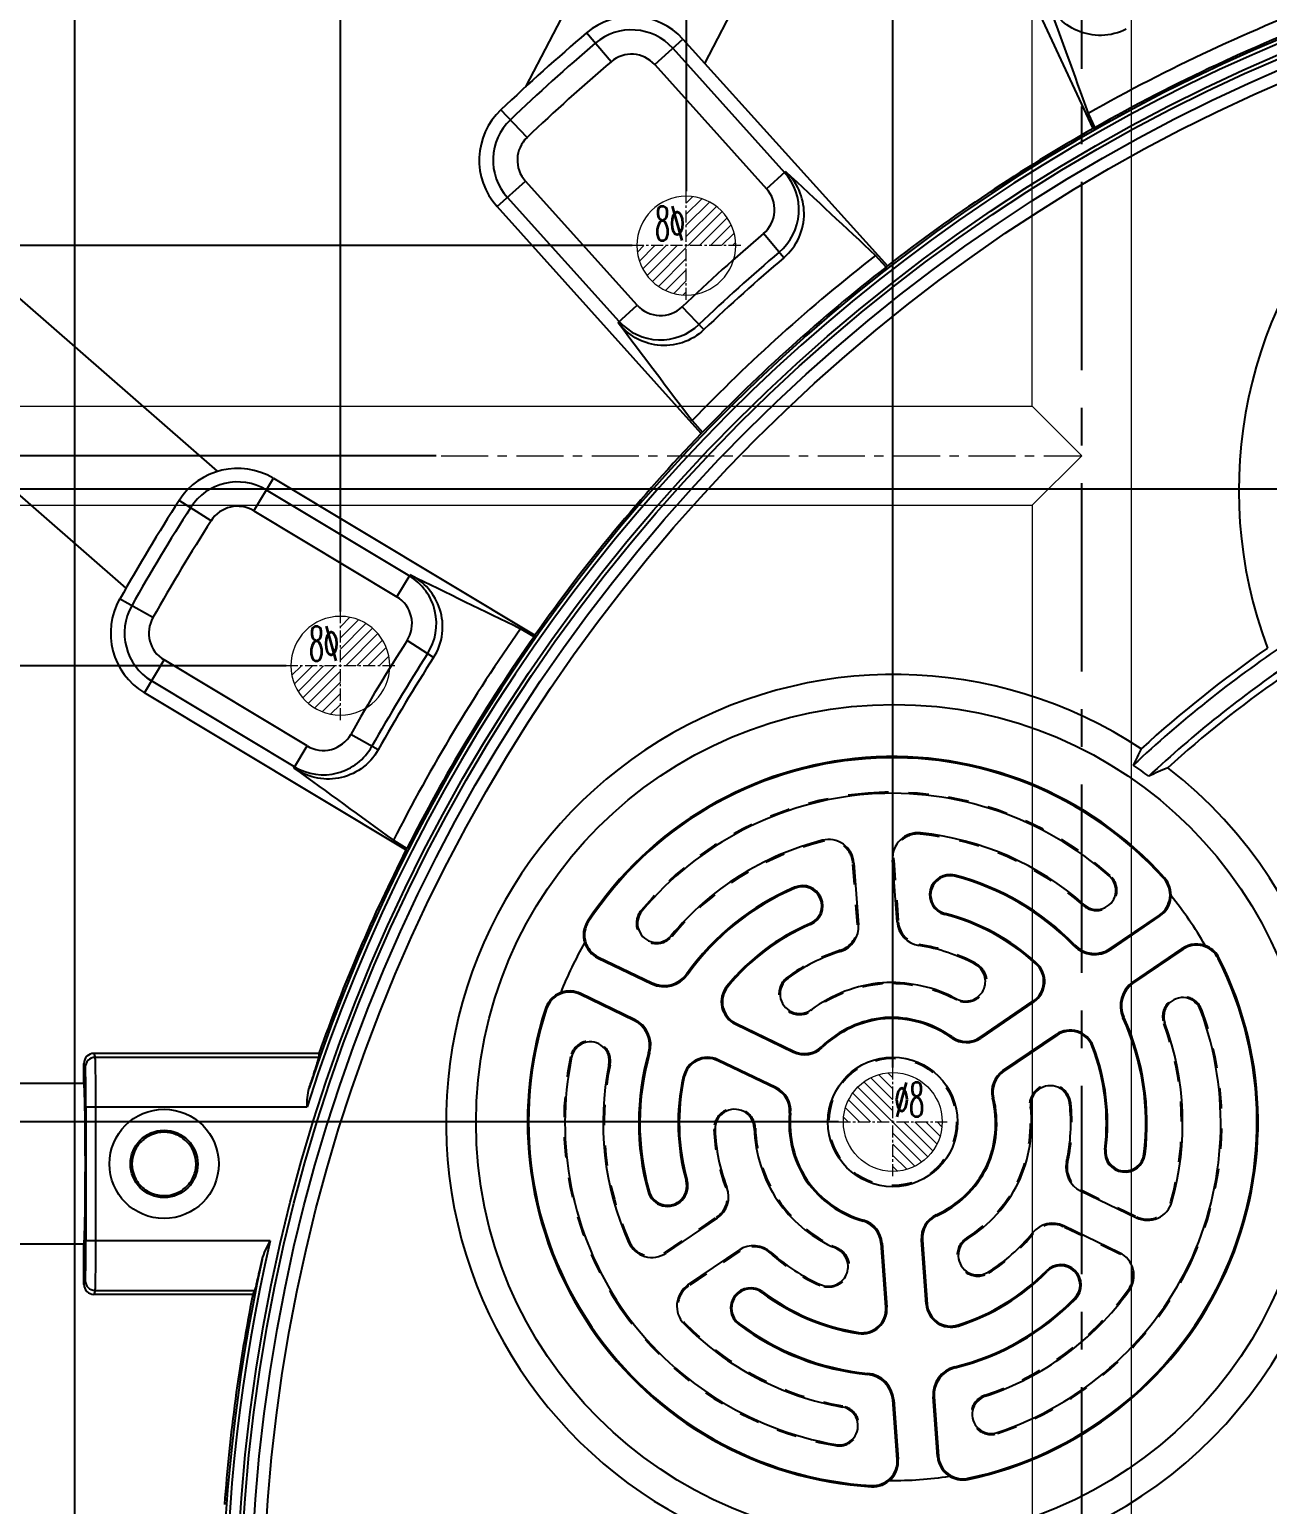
# Model space of a CAD drawing. Header units: millimetres. Extents: x -2414 to 10498, y -2238 to 649.
# Drawn here: x 1530.6 to 1630.8, y -941.5 to -822.1 of the extents above; entities that cross this region are included whole.
import ezdxf
from ezdxf.enums import TextEntityAlignment as Align

# ---------------------------------------------------------------- set-up
doc = ezdxf.new("R2010")
doc.units = ezdxf.units.MM
doc.header["$LTSCALE"] = 16.335
doc.header["$PDMODE"] = 3
doc.header["$PDSIZE"] = 0.3125
doc.linetypes.add('CENTER', pattern=[0.6, 0.375, -0.075, 0.075, -0.075])
doc.linetypes.add('HIDDEN', pattern=[0.2, 0.1, -0.1])
doc.layers.get('0').update_dxf_attribs({"linetype": 'CONTINUOUS'})
doc.layers.get('Defpoints').update_dxf_attribs({"linetype": 'CONTINUOUS'})
doc.layers.add('cool', color=153, linetype='HIDDEN', lineweight=9)
doc.layers.add('epin', color=13, linetype='CONTINUOUS', lineweight=9)
doc.layers.add('DEFAULT_2', color=8, linetype='HIDDEN')
doc.styles.get("Standard").update_dxf_attribs({"font": 'txt', "width": 0.8})
doc.styles.add('TXT05', font='txt.shx', dxfattribs={"width": 0.5, "bigfont": 'gbcbig.shx'})
doc.dimstyles.new('01', dxfattribs={"dimtxt": 5, "dimasz": 5, "dimexe": 0, "dimexo": 0, "dimgap": 0, "dimtad": 0, "dimzin": 0, "dimdsep": 46, "dimtxsty": 'Standard', "dimcen": 0, "dimclrd": 4, "dimclre": 4, "dimclrt": 6, "dimazin": 0, "dimtfac": 1, "dimtofl": 0, "dimtmove": 0, "dimatfit": 3, "dimfxl": 0, "dimtolj": 1, "dimtzin": 0, "dimarcsym": 0})

# ---------------------------------------------------------------- blocks, each defined once
blk = doc.blocks.new('epin_ejp_8')
at = {"layer": 'epin'}
h = blk.add_hatch(dxfattribs=at)
h.set_pattern_fill('_ANSI31', color=123, scale=0.2, angle=90, style=0)
h.set_pattern_definition([(135, (-53719.9451, 249.93315), (-0.449012806, -0.449012806), [])])
h.paths.add_polyline_path([(0, 4, 0.414214), (-4, 0), (0, 0)])
h.paths.add_polyline_path([(4, 0), (0, 0), (0, -4, 0.414214)])
at = {"layer": 'epin', "color": 1, "linetype": 'CENTER', "ltscale": 0.16}
for p, q in [((0, -4.4), (0, 4.4)), ((-4.4, 0), (4.4, 0))]:
    blk.add_line(p, q, dxfattribs=at)
at = {"layer": 'epin'}
blk.add_circle((0, 0), 4, dxfattribs=at)
at = {"layer": 'epin', "color": 6, "style": 'TXT05', "width": 0.5}
blk.add_text('%%c8', height=2.8, dxfattribs=at).set_placement((1.33, 1.8), align=Align.MIDDLE)
blk = doc.blocks.new('10')
at = {"layer": 'epin', "linetype": 'ByBlock', "xscale": -1}
for p in [(-220.64, -839.63), (-248.64, -873.63)]:
    blk.add_blockref('epin_ejp_8', p, dxfattribs=at)
at = {"layer": 'epin', "linetype": 'ByBlock'}
blk.add_blockref('epin_ejp_8', (-203.93, -910.54), dxfattribs=at)
blk = doc.blocks.new('9')
at = {"color": 1, "linetype": 'CENTER', "ltscale": 2.487909}
blk.add_line((-788.64, -971.63), (-788.64, -756.63), dxfattribs=at)
at = {"layer": 'cool', "linetype": 'ByBlock', "ltscale": 0.932966}
for p, q in [((-792.64, -852.63), (-792.64, -767.63)), ((-784.64, -767.63), (-784.64, -967.63)), ((-899.31, -852.63), (-792.64, -852.63)), ((-792.64, -852.63), (-788.64, -856.63)), ((-788.64, -856.63), (-792.64, -860.63)), ((-899.31, -860.63), (-792.64, -860.63)), ((-792.64, -860.63), (-792.64, -967.63))]:
    blk.add_line(p, q, dxfattribs=at)
at = {"layer": 'cool', "color": 1, "linetype": 'CENTER', "ltscale": 0.621977}
blk.add_line((-913.64, -856.63), (-788.64, -856.63), dxfattribs=at)
blk = doc.blocks.new('*D395')
at = {"color": 4, "linetype": 'ByBlock', "lineweight": -2, "transparency": 16777216}
blk.add_line((1551.36, -873.63), (1483.81, -873.63), dxfattribs=at)
at = {"layer": 'Defpoints', "color": 0, "linetype": 'ByBlock', "transparency": 16777216}
for p in [(1483.81, -873.63), (1551.36, -873.63), (1685.76, -971.63)]:
    blk.add_point(p, dxfattribs=at)
at = {"color": 6, "linetype": 'ByBlock', "transparency": 16777216, "insert": (1476.47, -873.63), "char_height": 5, "attachment_point": 5}
blk.add_mtext('\\A1;98.00', dxfattribs=at)
blk = doc.blocks.new('*D396')
at = {"color": 4, "linetype": 'ByBlock', "lineweight": -2, "transparency": 16777216}
blk.add_line((1563.5, -856.63), (1483.81, -856.63), dxfattribs=at)
at = {"layer": 'Defpoints', "color": 0, "linetype": 'ByBlock', "transparency": 16777216}
for p in [(1483.81, -856.63), (1563.5, -856.63), (1685.76, -971.63)]:
    blk.add_point(p, dxfattribs=at)
at = {"color": 6, "linetype": 'ByBlock', "transparency": 16777216, "insert": (1475.81, -856.63), "char_height": 5, "attachment_point": 5}
blk.add_mtext('\\A1;115.00', dxfattribs=at)
blk = doc.blocks.new('*D397')
at = {"color": 4, "linetype": 'ByBlock', "lineweight": -2, "transparency": 16777216}
for p, q in [((1503.81, -859.33), (1493.81, -864.37)), ((1662.21, -859.33), (1503.81, -859.33)), ((1493.81, -864.37), (1483.81, -864.37))]:
    blk.add_line(p, q, dxfattribs=at)
at = {"layer": 'Defpoints', "color": 0, "linetype": 'ByBlock', "transparency": 16777216}
for p in [(1662.21, -859.33), (1483.81, -864.37), (1685.76, -971.63)]:
    blk.add_point(p, dxfattribs=at)
at = {"color": 6, "linetype": 'ByBlock', "transparency": 16777216, "insert": (1475.47, -864.37), "char_height": 5, "attachment_point": 5}
blk.add_mtext('\\A1;112.30', dxfattribs=at)
blk = doc.blocks.new('*D398')
at = {"color": 4, "linetype": 'ByBlock', "lineweight": -2, "transparency": 16777216}
blk.add_line((1579.36, -839.63), (1483.81, -839.63), dxfattribs=at)
at = {"layer": 'Defpoints', "color": 0, "linetype": 'ByBlock', "transparency": 16777216}
for p in [(1483.81, -839.63), (1579.36, -839.63), (1685.76, -971.63)]:
    blk.add_point(p, dxfattribs=at)
at = {"color": 6, "linetype": 'ByBlock', "transparency": 16777216, "insert": (1475.14, -839.63), "char_height": 5, "attachment_point": 5}
blk.add_mtext('\\A1;132.00', dxfattribs=at)
blk = doc.blocks.new('*D399')
at = {"color": 4, "linetype": 'ByBlock', "lineweight": -2, "transparency": 16777216}
for p, q in [((1503.81, -809.63), (1493.81, -812.63)), ((1625.36, -809.63), (1503.81, -809.63)), ((1493.81, -812.63), (1483.81, -812.63))]:
    blk.add_line(p, q, dxfattribs=at)
at = {"layer": 'Defpoints', "color": 0, "linetype": 'ByBlock', "transparency": 16777216}
for p in [(1625.36, -809.63), (1483.81, -812.63), (1685.76, -971.63)]:
    blk.add_point(p, dxfattribs=at)
at = {"color": 6, "linetype": 'ByBlock', "transparency": 16777216, "insert": (1475.14, -812.63), "char_height": 5, "attachment_point": 5}
blk.add_mtext('\\A1;162.00', dxfattribs=at)
blk = doc.blocks.new('*D400')
at = {"color": 4, "linetype": 'ByBlock', "lineweight": -2, "transparency": 16777216}
blk.add_line((1660.36, -801.63), (1483.81, -801.63), dxfattribs=at)
at = {"layer": 'Defpoints', "color": 0, "linetype": 'ByBlock', "transparency": 16777216}
for p in [(1483.81, -801.63), (1660.36, -801.63), (1685.76, -971.63)]:
    blk.add_point(p, dxfattribs=at)
at = {"color": 6, "linetype": 'ByBlock', "transparency": 16777216, "insert": (1475.47, -801.63), "char_height": 5, "attachment_point": 5}
blk.add_mtext('\\A1;170.00', dxfattribs=at)
blk = doc.blocks.new('*D401')
at = {"color": 4, "linetype": 'ByBlock', "lineweight": -2, "transparency": 16777216}
blk.add_line((1527.95, -781.63), (1483.81, -781.63), dxfattribs=at)
at = {"layer": 'Defpoints', "color": 0, "linetype": 'ByBlock', "transparency": 16777216}
for p in [(1483.81, -781.63), (1527.95, -781.63, 0), (1685.76, -971.63)]:
    blk.add_point(p, dxfattribs=at)
at = {"color": 6, "linetype": 'ByBlock', "transparency": 16777216, "insert": (1475.47, -781.63), "char_height": 5, "attachment_point": 5}
blk.add_mtext('\\A1;190.00', dxfattribs=at)
blk = doc.blocks.new('*D413')
at = {"color": 4, "linetype": 'ByBlock', "lineweight": -2, "transparency": 16777216}
blk.add_line((1629.76, -805.23), (1629.76, -748.81), dxfattribs=at)
at = {"layer": 'Defpoints', "color": 0, "linetype": 'ByBlock', "transparency": 16777216}
for p in [(1629.76, -748.81), (1629.76, -805.23), (1685.76, -971.63)]:
    blk.add_point(p, dxfattribs=at)
at = {"color": 6, "linetype": 'ByBlock', "transparency": 16777216, "insert": (1629.76, -741.48), "char_height": 5, "attachment_point": 5, "rotation": 90}
blk.add_mtext('\\A1;56.00', dxfattribs=at)
blk = doc.blocks.new('*D414')
at = {"color": 4, "linetype": 'ByBlock', "lineweight": -2, "transparency": 16777216}
blk.add_line((1615.76, -770.93), (1615.76, -748.81), dxfattribs=at)
at = {"layer": 'Defpoints', "color": 0, "linetype": 'ByBlock', "transparency": 16777216}
for p in [(1615.76, -748.81), (1615.76, -770.93), (1685.76, -971.63)]:
    blk.add_point(p, dxfattribs=at)
at = {"color": 6, "linetype": 'ByBlock', "transparency": 16777216, "insert": (1615.76, -741.81), "char_height": 5, "attachment_point": 5, "rotation": 90}
blk.add_mtext('\\A1;70.00', dxfattribs=at)
blk = doc.blocks.new('*D391')
at = {"color": 4, "linetype": 'ByBlock', "lineweight": -2, "transparency": 16777216}
blk.add_line((1534.26, -947.23), (1534.26, -748.81), dxfattribs=at)
at = {"layer": 'Defpoints', "color": 0, "linetype": 'ByBlock', "transparency": 16777216}
for p in [(1534.26, -748.81), (1534.26, -947.23), (1685.76, -971.63)]:
    blk.add_point(p, dxfattribs=at)
at = {"color": 6, "linetype": 'ByBlock', "transparency": 16777216, "insert": (1534.26, -740.48), "char_height": 5, "attachment_point": 5, "rotation": 90}
blk.add_mtext('\\A1;151.50', dxfattribs=at)
blk = doc.blocks.new('*D392')
at = {"color": 4, "linetype": 'ByBlock', "lineweight": -2, "transparency": 16777216}
blk.add_line((1555.76, -869.23), (1555.76, -748.81), dxfattribs=at)
at = {"layer": 'Defpoints', "color": 0, "linetype": 'ByBlock', "transparency": 16777216}
for p in [(1555.76, -748.81), (1555.76, -869.23), (1685.76, -971.63)]:
    blk.add_point(p, dxfattribs=at)
at = {"color": 6, "linetype": 'ByBlock', "transparency": 16777216, "insert": (1555.76, -740.48), "char_height": 5, "attachment_point": 5, "rotation": 90}
blk.add_mtext('\\A1;130.00', dxfattribs=at)
blk = doc.blocks.new('*D393')
at = {"color": 4, "linetype": 'ByBlock', "lineweight": -2, "transparency": 16777216}
blk.add_line((1583.76, -835.23), (1583.76, -748.81), dxfattribs=at)
at = {"layer": 'Defpoints', "color": 0, "linetype": 'ByBlock', "transparency": 16777216}
for p in [(1583.76, -748.81), (1583.76, -835.23), (1685.76, -971.63)]:
    blk.add_point(p, dxfattribs=at)
at = {"color": 6, "linetype": 'ByBlock', "transparency": 16777216, "insert": (1583.76, -740.48), "char_height": 5, "attachment_point": 5, "rotation": 90}
blk.add_mtext('\\A1;102.00', dxfattribs=at)
blk = doc.blocks.new('*D394')
at = {"color": 4, "linetype": 'ByBlock', "lineweight": -2, "transparency": 16777216}
blk.add_line((1525.76, -778.71), (1525.76, -748.81), dxfattribs=at)
at = {"layer": 'Defpoints', "color": 0, "linetype": 'ByBlock', "transparency": 16777216}
for p in [(1525.76, -748.81), (1525.76, -778.71, 0), (1685.76, -971.63)]:
    blk.add_point(p, dxfattribs=at)
at = {"color": 6, "linetype": 'ByBlock', "transparency": 16777216, "insert": (1525.76, -740.48), "char_height": 5, "attachment_point": 5, "rotation": 90}
blk.add_mtext('\\A1;160.00', dxfattribs=at)
blk = doc.blocks.new('*D416')
at = {"color": 4, "linetype": 'ByBlock', "lineweight": -2, "transparency": 16777216}
blk.add_line((1600.46, -906.14), (1600.46, -748.85), dxfattribs=at)
at = {"layer": 'Defpoints', "color": 0, "linetype": 'ByBlock', "transparency": 16777216}
for p in [(1600.46, -748.85), (1600.46, -906.14), (1685.76, -971.63)]:
    blk.add_point(p, dxfattribs=at)
at = {"color": 6, "linetype": 'ByBlock', "transparency": 16777216, "insert": (1600.46, -741.18), "char_height": 5, "attachment_point": 5, "rotation": 90}
blk.add_mtext('\\A1;85.30', dxfattribs=at)
blk = doc.blocks.new('*D418')
at = {"color": 4, "linetype": 'ByBlock', "lineweight": -2, "transparency": 16777216}
blk.add_line((1596.06, -910.54), (1485.22, -910.54), dxfattribs=at)
at = {"layer": 'Defpoints', "color": 0, "linetype": 'ByBlock', "transparency": 16777216}
for p in [(1485.22, -910.54), (1596.06, -910.54), (1685.76, -971.63)]:
    blk.add_point(p, dxfattribs=at)
at = {"color": 6, "linetype": 'ByBlock', "transparency": 16777216, "insert": (1478.22, -910.54), "char_height": 5, "attachment_point": 5}
blk.add_mtext('\\A1;61.09', dxfattribs=at)

msp = doc.modelspace()

# ---------------------------------------------------------------- linework, layer by layer
at = {"color": 7, "linetype": 'Continuous'}
for p, q in [((1583.268, -802.719), (1570.737, -826.795)), ((1616.689, -830.146), (1604.801, -804.652)), ((1585.252, -824.899), (1594.59, -806.957)), ((1577.668, -824.751), (1575.679, -822.416)), ((1581.202, -824.985), (1583.482, -822.933)), ((1583.482, -822.933), (1600.024, -841.273)), ((1582.666, -823.667), (1591.708, -833.709)), ((1581.202, -824.985), (1590.244, -835.027)), ((1570.873, -830.87), (1568.744, -828.632)), ((1616.279, -828.933), (1616.818, -830.089)), ((1616.689, -830.146), (1616.818, -830.089)), ((1590.244, -835.027), (1591.79, -833.635)), ((1568.441, -836.476), (1570.736, -834.409)), ((1579.778, -844.451), (1570.736, -834.409)), ((1584.967, -854.831), (1568.441, -836.476)), ((1578.314, -845.769), (1569.272, -835.727)), ((1591.646, -840.607), (1589.999, -838.663)), ((1545.824, -857.894), (1524.665, -839.422)), ((1599.922, -841.37), (1599.069, -840.423)), ((1599.922, -841.37), (1600.024, -841.273)), ((1578.232, -845.843), (1579.778, -844.451)), ((1585.18, -846.429), (1583.42, -844.587)), ((1518.469, -849.942), (1538.395, -867.339)), ((1584.222, -853.792), (1585.075, -854.739)), ((1584.967, -854.831), (1585.075, -854.739)), ((1548.743, -861.088), (1550.334, -858.441)), ((1550.334, -858.441), (1571.505, -871.161)), ((1545.296, -861.898), (1542.71, -860.246)), ((1549.758, -859.4), (1561.341, -866.36)), ((1548.743, -861.088), (1560.326, -868.048)), ((1560.326, -868.048), (1561.398, -866.264)), ((1540.586, -869.736), (1537.896, -868.218)), ((1571.436, -871.284), (1570.343, -870.628)), ((1571.436, -871.284), (1571.505, -871.161)), ((1563.298, -872.973), (1561.155, -871.597)), ((1539.899, -875.808), (1541.49, -873.16)), ((1553.073, -880.12), (1541.49, -873.16)), ((1552.058, -881.808), (1540.475, -874.848)), ((1561.07, -888.528), (1539.899, -875.808)), ((1558.817, -880.431), (1556.595, -879.185)), ((1552.001, -881.903), (1553.073, -880.12)), ((1598.477, -884.015), (1598.47, -883.926)), ((1560.053, -887.753), (1561.146, -888.409)), ((1594.757, -887.751), (1594.779, -887.838)), ((1602.711, -887.156), (1602.702, -887.245)), ((1561.07, -888.528), (1561.146, -888.409)), ((1597.233, -889.599), (1597.323, -889.592)), ((1597.323, -889.592), (1597.696, -894.587)), ((1600.448, -889.358), (1600.537, -889.352)), ((1600.822, -894.353), (1600.448, -889.358)), ((1592.555, -891.632), (1592.52, -891.55)), ((1605.466, -890.666), (1605.489, -890.579)), ((1617.996, -890.659), (1618.055, -890.592)), ((1622.461, -890.792), (1622.393, -890.853)), ((1580.164, -893.49), (1580.095, -893.433)), ((1604.691, -893.67), (1604.668, -893.757)), ((1615.951, -892.966), (1615.892, -893.033)), ((1618.052, -896.518), (1622.036, -893.802)), ((1622.087, -893.876), (1618.102, -896.592)), ((1622.036, -893.802), (1622.087, -893.876)), ((1575.767, -894.286), (1575.844, -894.337)), ((1593.769, -894.487), (1593.804, -894.57)), ((1597.696, -894.587), (1597.607, -894.594)), ((1600.911, -894.346), (1600.822, -894.353)), ((1582.529, -895.467), (1582.598, -895.524)), ((1602.583, -896.265), (1602.597, -896.177)), ((1615.117, -896.287), (1615.181, -896.224)), ((1576.597, -897.28), (1576.636, -897.2)), ((1576.597, -897.28), (1580.942, -899.373)), ((1576.636, -897.2), (1580.981, -899.292)), ((1596.239, -896.74), (1596.212, -896.654)), ((1618.102, -896.592), (1618.052, -896.518)), ((1619.896, -899.223), (1623.88, -896.507)), ((1623.931, -896.581), (1619.946, -899.297)), ((1623.88, -896.507), (1623.931, -896.581)), ((1626.887, -897.286), (1626.806, -897.327)), ((1583.849, -898.627), (1583.776, -898.575)), ((1607.115, -897.777), (1607.157, -897.698)), ((1612.107, -897.686), (1612.047, -897.752)), ((1580.981, -899.292), (1580.942, -899.373)), ((1587.033, -899.563), (1587.103, -899.619)), ((1591.983, -898.909), (1591.93, -898.837)), ((1599.62, -899.281), (1599.625, -899.371)), ((1619.946, -899.297), (1619.896, -899.223)), ((1575.177, -900.23), (1575.216, -900.149)), ((1579.521, -902.322), (1575.177, -900.23)), ((1579.56, -902.242), (1575.216, -900.149)), ((1605.629, -900.58), (1605.587, -900.66)), ((1607.537, -903.685), (1611.834, -900.756)), ((1611.884, -900.83), (1607.587, -903.759)), ((1611.834, -900.756), (1611.884, -900.83)), ((1572.357, -901.366), (1572.444, -901.395)), ((1579.56, -902.242), (1579.521, -902.322)), ((1593.87, -901.46), (1593.923, -901.532)), ((1599.837, -902.187), (1599.83, -902.098)), ((1619.089, -902.114), (1619.17, -902.077)), ((1625.379, -901.491), (1625.463, -901.46)), ((1587.722, -902.639), (1587.76, -902.558)), ((1587.722, -902.639), (1592.406, -904.895)), ((1587.76, -902.558), (1592.445, -904.815)), ((1609.381, -906.39), (1613.678, -903.462)), ((1613.678, -903.462), (1613.728, -903.536)), ((1622.485, -902.551), (1622.401, -902.582)), ((1594.759, -904.517), (1594.697, -904.452)), ((1605.204, -903.735), (1605.256, -903.662)), ((1607.587, -903.759), (1607.537, -903.685)), ((1613.728, -903.536), (1609.431, -906.464)), ((1616.686, -904.403), (1616.602, -904.435)), ((1535.007, -907.442), (1535.007, -905.803)), ((1535.114, -906.121), (1535.007, -905.803)), ((1535.811, -904.998), (1535.918, -905.318)), ((1554.022, -904.998), (1535.811, -904.998)), ((1554.022, -905.318), (1535.918, -905.318)), ((1574.475, -905.3), (1574.387, -905.282)), ((1580.788, -904.98), (1580.702, -904.956)), ((1586.301, -905.588), (1586.34, -905.508)), ((1590.986, -907.845), (1586.301, -905.588)), ((1591.024, -907.764), (1586.34, -905.508)), ((1592.445, -904.815), (1592.406, -904.895)), ((1577.495, -905.918), (1577.583, -905.936)), ((1583.505, -906.887), (1583.593, -906.906)), ((1609.431, -906.464), (1609.381, -906.39)), ((1535.007, -907.442), (1490.757, -907.442)), ((1591.024, -907.764), (1590.986, -907.845)), ((1535.167, -909.332), (1535.167, -920.16)), ((1535.167, -909.333), (1553.06, -909.333)), ((1535.971, -920.16), (1535.971, -909.333)), ((1608.532, -908.618), (1608.619, -908.596)), ((1611.624, -909.375), (1611.535, -909.385)), ((1614.776, -909.017), (1614.865, -909.007)), ((1592.195, -909.84), (1592.106, -909.832)), ((1586.08, -911.165), (1585.991, -911.168)), ((1589.251, -911.05), (1589.34, -911.047)), ((1617.713, -912.775), (1617.624, -912.764)), ((1608.011, -914.179), (1608.092, -914.218)), ((1614.527, -913.788), (1614.615, -913.807)), ((1620.793, -913.151), (1620.882, -913.161)), ((1583.735, -915.318), (1583.821, -915.294)), ((1593.539, -915.262), (1593.465, -915.313)), ((1610.636, -915.444), (1610.556, -915.405)), ((1580.746, -916.148), (1580.66, -916.172)), ((1587.036, -915.845), (1586.953, -915.877)), ((1615.663, -916.126), (1615.702, -916.045)), ((1615.663, -916.126), (1620.176, -918.3)), ((1591.13, -916.903), (1591.205, -916.854)), ((1623.053, -916.998), (1622.967, -916.974)), ((1586.261, -918.326), (1582.123, -921.147)), ((1586.211, -918.253), (1586.261, -918.326)), ((1598.094, -918.495), (1598.07, -918.581)), ((1603.987, -918.054), (1604.024, -918.135)), ((1614.264, -919.03), (1614.303, -918.95)), ((1618.815, -921.123), (1614.303, -918.95)), ((1620.214, -918.219), (1620.176, -918.3)), ((1550.084, -920.16), (1535.167, -920.16)), ((1602.774, -920.106), (1602.864, -920.099)), ((1603.162, -925.291), (1602.774, -920.106)), ((1602.864, -920.099), (1603.252, -925.284)), ((1606.507, -919.999), (1606.459, -919.923)), ((1611.767, -919.519), (1611.836, -919.575)), ((1535.007, -920.442), (1490.757, -920.442)), ((1535.007, -923.69), (1535.007, -920.442)), ((1579.084, -920.289), (1579.165, -920.252)), ((1582.123, -921.147), (1582.072, -921.073)), ((1583.888, -923.737), (1588.026, -920.916)), ((1588.026, -920.916), (1588.077, -920.99)), ((1590.619, -921.102), (1590.559, -921.168)), ((1595.892, -920.793), (1595.928, -920.711)), ((1599.51, -920.35), (1599.599, -920.343)), ((1599.898, -925.535), (1599.51, -920.35)), ((1599.599, -920.343), (1599.987, -925.529)), ((1618.815, -921.123), (1618.777, -921.204)), ((1612.96, -922.642), (1612.897, -922.579)), ((1624.429, -922.088), (1624.51, -922.126)), ((1535.007, -923.69), (1535.114, -923.371)), ((1583.938, -923.811), (1583.888, -923.737)), ((1594.626, -923.703), (1594.591, -923.785)), ((1608.191, -922.687), (1608.239, -922.763)), ((1535.918, -924.174), (1535.811, -924.495)), ((1548.672, -924.495), (1535.811, -924.495)), ((1535.918, -924.174), (1548.845, -924.174)), ((1589.904, -924.367), (1589.958, -924.296)), ((1615.174, -924.815), (1615.238, -924.878)), ((1619.592, -924.184), (1619.519, -924.132)), ((1578.481, -925.526), (1578.407, -925.577)), ((1599.987, -925.529), (1599.898, -925.535)), ((1603.252, -925.284), (1603.162, -925.291)), ((1583.576, -926.88), (1583.64, -926.817)), ((1588.039, -926.846), (1587.985, -926.918)), ((1605.774, -927.056), (1605.747, -926.971)), ((1597.667, -927.663), (1597.681, -927.575)), ((1598.449, -930.889), (1598.44, -930.978)), ((1605.481, -930.362), (1605.503, -930.449)), ((1600.459, -933.04), (1600.549, -933.033)), ((1600.819, -937.848), (1600.459, -933.04)), ((1600.549, -933.033), (1600.908, -937.842)), ((1603.724, -932.795), (1603.813, -932.789)), ((1604.084, -937.604), (1603.724, -932.795)), ((1603.813, -932.789), (1604.173, -937.597)), ((1607.94, -932.746), (1607.912, -932.661)), ((1596.372, -933.611), (1596.388, -933.523)), ((1608.915, -935.67), (1608.944, -935.755)), ((1595.843, -936.648), (1595.828, -936.736)), ((1600.908, -937.842), (1600.819, -937.848)), ((1604.173, -937.597), (1604.084, -937.604)), ((1598.73, -940.057), (1598.736, -939.966)), ((1606.567, -939.47), (1606.549, -939.381))]:
    msp.add_line(p, q, dxfattribs=at)
for centre, radius in [((1685.757, -951.63), 138.414), ((1685.757, -951.63), 138.114), ((1685.757, -951.63), 137.266), ((1685.757, -951.63), 136.266), ((1600.572, -910.596), 33.834), ((1600.462, -910.543), 5.242), ((1541.49, -913.942), 4.422), ((1541.49, -913.942), 2.725)]:
    msp.add_circle(centre, radius, dxfattribs=at)
for centre, radius, start, end in [((1685.757, -951.63), 139.276, 17.67954, 162.32046), ((1685.757, -951.63), 139.577, 18.29371, 161.70629), ((1685.757, -951.63), 141.003, 110.47875, 119.52125), ((1579.315, -826.684), 5.607, 42, 130.42813), ((1685.757, -951.63), 139.731, 110.43753, 119.56247), ((1579.315, -826.684), 4.509, 42, 130.42813), ((1685.757, -951.63), 169.745, 130.42813, 133.57187), ((1685.757, -951.63), 168.647, 130.42813, 133.57187), ((1664.729, -859.444), 36.261, 5.09344, 200.60656), ((1579.315, -826.684), 2.539, 42, 130.42813), ((1685.757, -951.63), 166.677, 130.42813, 133.57187), ((1572.623, -832.71), 5.628, 133.57187, 222), ((1572.623, -832.71), 4.509, 133.57187, 222), ((1685.757, -951.63), 139.745, 119.62004, 127.84283), ((1572.623, -832.71), 2.539, 133.57187, 222), ((1588.357, -836.726), 4.509, 310.28714, 42), ((1588.357, -836.726), 2.539, 310.28714, 42), ((1685.757, -951.63), 148.091, 130.28714, 133.71286), ((1685.757, -951.63), 146.122, 130.28714, 133.71286), ((1685.757, -951.63), 141.003, 127.93743, 136.06257), ((1685.757, -951.63), 139.731, 127.9004, 136.0996), ((1685.757, -951.63), 145.544, 130.28714, 133.71286), ((1581.665, -842.752), 2.539, 222, 313.71286), ((1581.665, -842.752), 4.509, 222, 313.71286), ((1685.757, -951.63), 139.745, 136.15717, 144.84283), ((1547.436, -863.265), 5.607, 59, 147.42813), ((1547.436, -863.265), 4.509, 59, 147.42813), ((1685.757, -951.63), 169.745, 147.42813, 150.57187), ((1685.757, -951.63), 168.647, 147.42813, 150.57187), ((1547.436, -863.265), 2.539, 59, 147.42813), ((1685.757, -951.63), 166.677, 147.42813, 150.57187), ((1559.018, -870.224), 4.509, 327.28714, 59), ((1542.798, -870.983), 5.628, 150.57187, 239), ((1542.798, -870.983), 4.509, 150.57187, 239), ((1559.018, -870.224), 2.539, 327.28714, 59), ((1542.798, -870.983), 2.539, 150.57187, 239), ((1685.757, -951.63), 141.003, 144.93743, 153.06257), ((1685.757, -951.63), 139.731, 144.9004, 153.0996), ((1685.757, -951.63), 148.091, 147.28714, 150.71286), ((1685.757, -951.63), 96.056, 123.86408, 133.26592), ((1685.757, -951.63), 96.59, 124.68743, 132.44257), ((1685.757, -951.63), 146.122, 147.28714, 150.71286), ((1685.757, -951.63), 145.544, 147.28714, 150.71286), ((1685.757, -951.63), 94.552, 124.05242, 133.07758), ((1600.572, -910.596), 36.261, 56.52344, 252.03656), ((1685.757, -951.63), 94.018, 125.02092, 132.10908), ((1554.38, -877.943), 2.539, 239, 330.71286), ((1554.38, -877.943), 4.509, 239, 330.71286), ((1719.791, -929.629), 110.782, 153.58782, 154.35525), ((1600.462, -910.543), 29.565, 41.91792, 146.64208), ((1600.462, -910.543), 29.473, 41.91792, 146.64208), ((1600.572, -910.596), 34.79, 53.67718, 56.20667), ((1660.336, -968.242), 94.2, 113.53931, 114.56177), ((1600.572, -910.596), 36.261, 336.31299, 52.36401), ((1600.613, -910.578), 26.649, 94.59777, 140.11734), ((1600.318, -910.6), 26.649, 48.44266, 93.96223), ((1600.613, -910.578), 23.566, 104.38803, 140.11735), ((1595.269, -889.746), 2.06, 4.28001, 104.38803), ((1602.502, -889.205), 2.06, 84.17197, 184.27999), ((1600.318, -910.6), 23.566, 48.44265, 84.17197), ((1685.757, -951.63), 139.745, 153.15717, 160.50693), ((1600.613, -910.578), 20.678, 113.04122, 144.5146), ((1593.162, -893.06), 1.641, 293.04122, 113.04122), ((1593.162, -893.06), 1.551, 293.04122, 113.04122), ((1605.079, -892.168), 1.641, 75.51878, 255.51878), ((1605.079, -892.168), 1.551, 75.51878, 255.51945), ((1600.318, -910.6), 20.588, 44.0454, 75.51878), ((1600.318, -910.6), 20.678, 44.0454, 75.51878), ((1616.974, -891.812), 1.541, 228.44265, 48.44266), ((1620.925, -892.171), 1.973, 304.28, 41.91792), ((1620.925, -892.169), 2.062, 304.28, 41.87513), ((1600.613, -910.578), 20.588, 113.04122, 144.5146), ((1600.572, -910.596), 28.96, 29.64783, 39.28851), ((1581.347, -894.479), 1.541, 140.11734, 320.11735), ((1600.318, -910.6), 17.396, 47.60723, 75.51878), ((1600.318, -910.6), 17.486, 47.60723, 75.51872), ((1577.493, -895.422), 1.973, 146.64208, 244.28), ((1600.613, -910.578), 17.486, 113.04122, 140.95277), ((1600.613, -910.578), 17.396, 113.04122, 140.95277), ((1595.608, -894.743), 2.094, 287.53908, 4.28001), ((1602.91, -894.197), 2.094, 184.27999, 261.02092), ((1600.572, -910.596), 28.96, 149.85528, 158.70472), ((1577.493, -895.422), 2.063, 197.81313, 244.28), ((1600.318, -910.6), 14.513, 62.07462, 81.02092), ((1616.791, -894.667), 2.329, 224.0454, 304.28), ((1616.791, -894.667), 2.239, 224.0454, 304.28), ((1625.042, -898.212), 2.063, 64.32923, 124.28), ((1625.042, -898.212), 1.973, 26.64208, 124.28), ((1600.613, -910.578), 14.513, 107.53908, 126.48538), ((1600.462, -910.543), 29.473, 281.91792, 26.64208), ((1600.462, -910.543), 29.564, 281.91792, 26.64208), ((1581.953, -897.275), 2.329, 244.28, 324.5146), ((1581.953, -897.275), 2.239, 244.28, 324.5146), ((1610.752, -899.17), 1.92, 304.28, 47.60723), ((1610.752, -899.17), 2.009, 304.28, 47.60723), ((1588.594, -900.828), 2.009, 140.95277, 244.28), ((1588.594, -900.828), 1.92, 140.95277, 244.28), ((1592.927, -900.185), 1.586, 126.48538, 306.48539), ((1600.613, -910.578), 11.34, 95.02675, 126.48539), ((1600.318, -910.6), 11.34, 64.28, 93.53325), ((1621.208, -901.147), 2.329, 124.28, 204.5146), ((1621.208, -901.147), 2.239, 124.28, 204.5146), ((1574.32, -902.008), 1.973, 64.28, 161.91792), ((1574.32, -902.008), 2.063, 64.28, 110.74687), ((1623.932, -902.021), 1.541, 20.11734, 200.11735), ((1600.462, -910.543), 29.565, 161.91792, 266.64208), ((1600.462, -910.543), 29.473, 161.91792, 266.64208), ((1578.549, -904.34), 2.239, 344.0454, 64.28), ((1578.549, -904.34), 2.329, 344.0454, 64.28), ((1600.613, -910.578), 8.516, 95.27443, 134.00157), ((1600.613, -910.578), 8.426, 95.285, 134.00157), ((1600.318, -910.6), 8.516, 54.55843, 93.28557), ((1600.318, -910.6), 8.426, 54.55843, 93.275), ((1600.356, -910.656), 20.588, 353.04122, 24.5146), ((1600.356, -910.656), 20.678, 353.04122, 24.5146), ((1600.356, -910.656), 26.649, 334.59777, 20.11734), ((1614.809, -905.122), 2.009, 20.95277, 124.28), ((1614.809, -905.122), 1.92, 20.95277, 124.28), ((1600.356, -910.656), 23.566, 344.38803, 20.11735), ((1575.985, -905.609), 1.541, 348.44265, 168.44266), ((1593.311, -903.017), 2.085, 244.28, 314.00157), ((1593.311, -903.017), 1.995, 244.28, 314.00157), ((1606.413, -902.037), 2.085, 234.55843, 304.28), ((1606.413, -902.037), 1.995, 234.55843, 304.28), ((1600.356, -910.656), 17.396, 353.04122, 20.95277), ((1600.356, -910.656), 17.486, 353.04122, 20.95277), ((1535.811, -905.801), 0.803, 90.0068, 180.08489), ((1535.918, -906.122), 0.804, 90.02847, 179.92347), ((1702.194, -905.127), 148.172, 179.94986, 180.07378), ((1600.583, -910.639), 26.649, 168.44266, 213.96223), ((1600.583, -910.639), 20.678, 164.0454, 195.51878), ((1600.583, -910.639), 20.588, 164.0454, 195.51878), ((1585.468, -907.318), 2.009, 64.28, 167.60723), ((1585.468, -907.318), 1.92, 64.28, 167.60723), ((1600.583, -910.639), 23.566, 168.44265, 204.17197), ((1600.583, -910.639), 17.486, 167.60723, 195.51878), ((1600.583, -910.639), 17.396, 167.60723, 195.51878), ((1610.555, -908.113), 2.085, 124.28, 194.00157), ((1610.555, -908.113), 1.995, 124.28, 194.00157), ((1254.113, -909.334), 281.858, 0.00029, 0.24481), ((1590.12, -909.642), 1.995, 354.55843, 64.28), ((1590.12, -909.642), 2.085, 354.55843, 64.28), ((1613.2, -909.196), 1.586, 6.48538, 186.48539), ((1600.356, -910.656), 8.426, 335.285, 14.00157), ((1600.356, -910.656), 8.516, 335.27443, 14.00157), ((1600.356, -910.656), 11.34, 335.02675, 6.48539), ((1600.356, -910.656), 14.513, 347.53908, 6.48538), ((1587.665, -911.107), 1.586, 2.07461, 182.07462), ((1600.583, -910.639), 8.516, 174.55843, 213.28557), ((1600.583, -910.639), 8.426, 174.55843, 213.275), ((1600.583, -910.639), 14.513, 182.07462, 201.02092), ((1600.583, -910.639), 11.34, 182.07461, 213.53325), ((1619.253, -912.963), 1.641, 173.04122, 353.04122), ((1619.253, -912.963), 1.551, 173.04122, 353.04122), ((1600.485, -910.39), 8.426, 294.55843, 333.275), ((1600.485, -910.39), 8.516, 294.55843, 333.28557), ((1616.572, -914.24), 2.094, 167.53908, 244.27996), ((1582.241, -915.733), 1.641, 195.51878, 15.51878), ((1582.241, -915.733), 1.551, 195.51878, 15.51878), ((1600.417, -910.395), 8.516, 215.27443, 254.00157), ((1600.417, -910.395), 8.426, 215.285, 254.00157), ((1600.485, -910.39), 11.34, 302.07461, 333.53325), ((1585.082, -916.596), 2.094, 304.27999, 21.02092), ((1600.417, -910.395), 11.34, 215.02675, 244.28), ((1621.069, -916.444), 2.06, 244.27996, 344.38803), ((1597.52, -920.499), 1.995, 4.28, 74.00157), ((1597.52, -920.499), 2.085, 4.28, 74.00157), ((1604.853, -919.95), 2.085, 114.55843, 184.28), ((1604.853, -919.95), 1.995, 114.55843, 184.28), ((1613.394, -920.836), 2.094, 64.28005, 141.02092), ((1359.538, -920.171), 175.629, 359.6891, 0.00373), ((1260.864, -920.173), 275.107, 359.7522, 0.00271), ((1685.757, -951.63), 139.276, 166.941, 193.059), ((1607.349, -921.343), 1.586, 122.07461, 302.07462), ((1600.485, -910.39), 14.513, 302.07462, 321.02092), ((1580.963, -919.446), 2.06, 204.17197, 304.27999), ((1589.206, -922.646), 2.094, 47.53908, 124.28001), ((1600.417, -910.395), 14.513, 227.53908, 246.48538), ((1617.922, -922.979), 2.06, 324.17197, 64.28004), ((1685.757, -951.63), 139.577, 167.60706, 192.39294), ((1600.485, -910.39), 17.396, 287.60723, 315.51878), ((1600.485, -910.39), 26.649, 288.44266, 333.96223), ((1614.067, -923.729), 1.641, 315.51878, 135.51878), ((1614.067, -923.729), 1.551, 315.51878, 135.51878), ((1535.811, -923.691), 0.803, 179.91511, 269.9932), ((1535.918, -923.37), 0.804, 180.07651, 269.97155), ((1585.048, -925.439), 2.06, 124.28001, 224.38803), ((1600.485, -910.39), 17.486, 287.60723, 315.51878), ((1685.757, -951.63), 139.745, 168.80348, 175.84283), ((1588.971, -925.607), 1.641, 53.04122, 233.04122), ((1588.971, -925.607), 1.551, 53.04105, 233.04122), ((1600.417, -910.395), 17.486, 233.04124, 260.95277), ((1600.417, -910.395), 17.396, 233.04122, 260.95277), ((1600.485, -910.39), 20.588, 284.0454, 315.51878), ((1600.485, -910.39), 20.678, 284.0454, 315.51878), ((1600.485, -910.39), 23.566, 288.44265, 324.17197), ((1600.417, -910.395), 26.649, 214.59777, 260.11734), ((1597.983, -925.679), 2.009, 260.95277, 4.28), ((1597.983, -925.679), 1.92, 260.95277, 4.28), ((1605.166, -925.141), 2.009, 184.28, 287.60723), ((1605.166, -925.141), 1.92, 184.28, 287.60723), ((1600.417, -910.395), 23.566, 224.38803, 260.11735), ((1600.417, -910.395), 20.678, 233.04122, 264.5146), ((1600.417, -910.395), 20.588, 233.04122, 264.5146), ((1600.572, -910.596), 36.261, 256.19599, 332.24701), ((1598.226, -933.207), 2.329, 4.28, 84.5146), ((1606.046, -932.622), 2.329, 104.0454, 184.28), ((1606.046, -932.622), 2.239, 104.0454, 184.28), ((1598.226, -933.207), 2.239, 4.28, 84.5146), ((1608.428, -934.208), 1.541, 108.44265, 288.44266), ((1596.108, -935.13), 1.541, 260.11734, 80.11735), ((1598.85, -937.998), 2.062, 266.68487, 4.28), ((1598.851, -937.996), 1.973, 266.64208, 4.28), ((1606.141, -937.45), 2.063, 184.28, 244.23077), ((1606.141, -937.45), 1.973, 184.28, 281.91792), ((1600.572, -910.596), 28.96, 269.27149, 278.91217)]:
    msp.add_arc(centre, radius, start, end, dxfattribs=at)
for centre, major_axis, ratio, start_param, end_param in [((1535.007, -913.942), (0, 6.5), 0.0174551, -3.1420074, 0.0004148), ((1685.757, -1007.367), (0, 167.347), 0.9429048, 1.0505133, 1.0527189)]:
    msp.add_ellipse(centre, major_axis=major_axis, ratio=ratio, start_param=start_param, end_param=end_param, dxfattribs=at)
for points in [[(1612.858, -819.537), (1613.998, -822.669), (1615.138, -825.801), (1616.279, -828.933)], [(1591.79, -833.635), (1594.216, -835.898), (1596.643, -838.16), (1599.069, -840.423)], [(1578.232, -845.843), (1580.228, -848.493), (1582.225, -851.142), (1584.222, -853.792)], [(1561.398, -866.264), (1564.38, -867.719), (1567.361, -869.173), (1570.343, -870.628)], [(1552.001, -881.903), (1554.685, -883.853), (1557.369, -885.803), (1560.053, -887.753)], [(1626.887, -897.286), (1626.688, -896.889), (1626.337, -896.545), (1625.937, -896.353)], [(1605.239, -900.383), (1605.388, -900.455), (1605.534, -900.53), (1605.68, -900.607)], [(1595.945, -920.817), (1595.794, -920.751), (1595.644, -920.683), (1595.496, -920.611)], [(1605.246, -939.309), (1605.645, -939.502), (1606.133, -939.562), (1606.567, -939.47)]]:
    msp.add_open_spline(points, degree=3, dxfattribs=at)
for points, knots in [([(1619.362, -822.112), (1618.747, -822.427), (1617.38, -822.775), (1615.367, -822.375), (1613.75, -821.234), (1613.071, -820.124), (1612.858, -819.537)], [0, 0, 0, 0, 0.2640595, 0.5179113, 0.7612079, 1, 1, 1, 1]), ([(1591.646, -840.607), (1592.171, -840.162), (1593.013, -839.039), (1593.421, -837.037), (1592.999, -835.113), (1592.245, -834.059), (1591.79, -833.635)], [0, 0, 0, 0, 0.2640239, 0.5179059, 0.7612433, 1, 1, 1, 1]), ([(1585.18, -846.429), (1584.683, -846.904), (1583.478, -847.625), (1581.444, -847.821), (1579.575, -847.2), (1578.606, -846.34), (1578.232, -845.843)], [0, 0, 0, 0, 0.2640256, 0.5179086, 0.761246, 1, 1, 1, 1]), ([(1563.298, -872.973), (1563.67, -872.395), (1564.147, -871.074), (1563.952, -869.041), (1562.986, -867.324), (1561.957, -866.537), (1561.398, -866.264)], [0, 0, 0, 0, 0.2640239, 0.5179059, 0.7612433, 1, 1, 1, 1]), ([(1558.817, -880.431), (1558.48, -881.031), (1557.539, -882.073), (1555.651, -882.855), (1553.682, -882.808), (1552.504, -882.269), (1552.001, -881.903)], [0, 0, 0, 0, 0.2640256, 0.5179086, 0.761246, 1, 1, 1, 1]), ([(1575.767, -894.286), (1575.6, -894.54), (1575.377, -895.133), (1575.436, -895.763), (1575.529, -896.053)], [0, 0, 0, 0, 0.4999992, 1, 1, 1, 1]), ([(1605.68, -900.607), (1606.034, -900.795), (1606.939, -900.836), (1607.933, -899.972), (1608.048, -898.65), (1607.468, -897.965), (1607.115, -897.777)], [0, 0, 0, 0, 0.2500428, 0.5000173, 0.749996, 1, 1, 1, 1]), ([(1573.59, -900.079), (1573.305, -900.186), (1572.776, -900.533), (1572.451, -901.077), (1572.357, -901.366)], [0, 0, 0, 0, 0.5000008, 1, 1, 1, 1]), ([(1535.968, -908.13), (1535.967, -907.766), (1535.962, -907.108), (1535.953, -906.338), (1535.943, -905.847), (1535.937, -905.593), (1535.926, -905.427), (1535.924, -905.343), (1535.918, -905.318)], [0, 0, 0, 0, 0.3882325, 0.7018224, 0.8212978, 0.9121118, 0.9720927, 1, 1, 1, 1]), ([(1553.234, -907.818), (1553.338, -907.497), (1553.527, -906.916), (1553.748, -906.235), (1553.886, -905.797), (1553.958, -905.569), (1553.998, -905.418), (1554.022, -905.343), (1554.022, -905.318)], [0, 0, 0, 0, 0.3859478, 0.6992572, 0.8195197, 0.9113428, 0.9720167, 1, 1, 1, 1]), ([(1535.164, -908.368), (1535.163, -908.077), (1535.158, -907.551), (1535.149, -906.936), (1535.139, -906.544), (1535.133, -906.341), (1535.123, -906.208), (1535.12, -906.141), (1535.114, -906.121)], [0, 0, 0, 0, 0.3882033, 0.7017407, 0.8211988, 0.9120101, 0.9720136, 1, 1, 1, 1]), ([(1553.06, -909.333), (1553.068, -909.073), (1553.085, -908.565), (1553.158, -908.056), (1553.234, -907.818)], [0, 0, 0, 0, 0.5094451, 1, 1, 1, 1]), ([(1544.08, -913.942), (1544.08, -913.603), (1543.942, -912.923), (1543.358, -912.074), (1542.494, -911.509), (1541.477, -911.313), (1540.465, -911.515), (1539.609, -912.079), (1539.03, -912.926), (1538.892, -913.604), (1538.892, -913.942)], [0, 0, 0, 0, 0.1262277, 0.2505186, 0.3749147, 0.501244, 0.6269258, 0.7502156, 0.8738744, 1, 1, 1, 1]), ([(1538.892, -913.942), (1538.892, -914.28), (1539.03, -914.958), (1539.609, -915.805), (1540.465, -916.369), (1541.477, -916.571), (1542.494, -916.375), (1543.358, -915.811), (1543.942, -914.961), (1544.08, -914.281), (1544.08, -913.942)], [0, 0, 0, 0, 0.126119, 0.2497685, 0.3730614, 0.4987337, 0.6250542, 0.7494598, 0.8737663, 1, 1, 1, 1]), ([(1549.433, -921.674), (1549.492, -921.411), (1549.707, -920.898), (1549.956, -920.409), (1550.084, -920.16)], [0, 0, 0, 0, 0.4913316, 1, 1, 1, 1]), ([(1535.114, -923.371), (1535.12, -923.351), (1535.123, -923.284), (1535.133, -923.152), (1535.139, -922.949), (1535.149, -922.556), (1535.158, -921.941), (1535.163, -921.415), (1535.164, -921.124)], [0, 0, 0, 0, 0.0279852, 0.0879852, 0.1787948, 0.2982529, 0.6117931, 1, 1, 1, 1]), ([(1535.918, -924.174), (1535.924, -924.149), (1535.926, -924.066), (1535.937, -923.899), (1535.943, -923.645), (1535.953, -923.154), (1535.962, -922.384), (1535.967, -921.726), (1535.968, -921.362)], [0, 0, 0, 0, 0.0279075, 0.0878884, 0.1787025, 0.2981782, 0.6117683, 1, 1, 1, 1]), ([(1594.626, -923.703), (1594.994, -923.862), (1595.891, -923.888), (1596.853, -922.974), (1596.91, -921.659), (1596.312, -920.976), (1595.945, -920.817)], [0, 0, 0, 0, 0.2500044, 0.4999831, 0.7499576, 1, 1, 1, 1]), ([(1548.845, -924.174), (1548.856, -924.152), (1548.875, -924.077), (1548.917, -923.928), (1548.97, -923.702), (1549.072, -923.267), (1549.227, -922.582), (1549.359, -921.998), (1549.433, -921.674)], [0, 0, 0, 0, 0.0291524, 0.0898752, 0.1809188, 0.3000913, 0.6121831, 1, 1, 1, 1])]:
    msp.add_open_spline(points, degree=3, knots=knots, dxfattribs=at)
at = {"layer": 'DEFAULT_2', "color": 8, "linetype": 'HIDDEN'}
for p, q in [((1597.607, -894.594), (1597.233, -889.599)), ((1600.537, -889.352), (1600.911, -894.346)), ((1615.702, -916.045), (1620.214, -918.219)), ((1582.072, -921.073), (1586.211, -918.253)), ((1618.777, -921.204), (1614.264, -919.03)), ((1588.077, -920.99), (1583.938, -923.811))]:
    msp.add_line(p, q, dxfattribs=at)
msp.add_circle((1600.462, -910.543), 5.152, dxfattribs=at)
for centre, radius, start, end in [((1600.613, -910.578), 26.738, 94.5967, 140.11734), ((1600.318, -910.6), 26.738, 48.44266, 93.96329), ((1600.613, -910.578), 23.476, 104.38803, 140.11735), ((1595.269, -889.746), 1.97, 4.28001, 104.38803), ((1602.502, -889.205), 1.97, 84.17197, 184.27999), ((1600.318, -910.6), 23.476, 48.44265, 84.17197), ((1616.974, -891.812), 1.631, 228.44265, 48.44266), ((1581.347, -894.479), 1.631, 140.11734, 320.11735), ((1595.608, -894.743), 2.004, 287.53908, 4.28001), ((1602.91, -894.197), 2.004, 184.27999, 261.02092), ((1600.318, -910.6), 14.602, 62.07462, 81.02092), ((1600.613, -910.578), 14.602, 107.53908, 126.48538), ((1592.927, -900.185), 1.676, 126.48538, 306.48539), ((1600.613, -910.578), 11.25, 95.03269, 126.48539), ((1600.318, -910.6), 11.25, 64.28, 93.52731), ((1623.932, -902.021), 1.631, 20.11734, 200.11735), ((1600.356, -910.656), 26.738, 334.5967, 20.11734), ((1600.356, -910.656), 23.476, 344.38803, 20.11735), ((1575.985, -905.609), 1.631, 348.44265, 168.44266), ((1600.583, -910.639), 26.738, 168.44266, 213.96329), ((1600.583, -910.639), 23.476, 168.44265, 204.17197), ((1613.2, -909.196), 1.676, 6.48538, 186.48539), ((1359.615, -909.321), 175.552, 359.99622, 0.311), ((1587.665, -911.107), 1.676, 2.07461, 182.07462), ((1600.356, -910.656), 11.25, 335.03269, 6.48539), ((1600.356, -910.656), 14.602, 347.53908, 6.48538), ((1600.583, -910.639), 14.602, 182.07462, 201.02092), ((1600.583, -910.639), 11.25, 182.07461, 213.52731), ((1616.572, -914.24), 2.004, 167.53908, 244.27996), ((1600.485, -910.39), 11.25, 302.07461, 333.52731), ((1585.082, -916.596), 2.004, 304.27999, 21.02092), ((1600.417, -910.395), 11.25, 215.03269, 244.28), ((1621.069, -916.444), 1.97, 244.27996, 344.38803), ((1613.394, -920.836), 2.004, 64.28005, 141.02092), ((1607.349, -921.343), 1.676, 122.07461, 302.07462), ((1600.485, -910.39), 14.602, 302.07462, 321.02092), ((1580.963, -919.446), 1.97, 204.17197, 304.27999), ((1589.206, -922.646), 2.004, 47.53908, 124.28001), ((1600.417, -910.395), 14.602, 227.53908, 246.48538), ((1617.922, -922.979), 1.97, 324.17197, 64.28004), ((1600.485, -910.39), 26.738, 288.44266, 333.96329), ((1585.048, -925.439), 1.97, 124.28001, 224.38803), ((1600.485, -910.39), 23.476, 288.44265, 324.17197), ((1600.417, -910.395), 26.738, 214.5967, 260.11734), ((1600.417, -910.395), 23.476, 224.38803, 260.11735), ((1608.428, -934.208), 1.631, 108.44265, 288.44266), ((1596.108, -935.13), 1.631, 260.11734, 80.11735)]:
    msp.add_arc(centre, radius, start, end, dxfattribs=at)
for points, knots in [([(1607.157, -897.698), (1607.347, -897.799), (1607.692, -898.079), (1608.114, -898.842), (1608.029, -900.018), (1607.128, -900.785), (1606.266, -900.89), (1605.831, -900.789), (1605.641, -900.688)], [0, 0, 0, 0, 0.126193, 0.2523789, 0.4999936, 0.7476041, 0.8738027, 1, 1, 1, 1]), ([(1595.984, -920.736), (1596.181, -920.822), (1596.532, -921.099), (1596.987, -921.838), (1596.949, -923.021), (1596.082, -923.82), (1595.222, -923.966), (1594.788, -923.871), (1594.591, -923.785)], [0, 0, 0, 0, 0.1261975, 0.2523964, 0.5000069, 0.7476215, 0.8738072, 1, 1, 1, 1])]:
    msp.add_open_spline(points, degree=3, knots=knots, dxfattribs=at)
for points in [[(1605.641, -900.688), (1605.495, -900.611), (1605.349, -900.536), (1605.201, -900.464)], [(1595.534, -920.531), (1595.683, -920.602), (1595.833, -920.67), (1595.984, -920.736)]]:
    msp.add_open_spline(points, degree=3, dxfattribs=at)

# ---------------------------------------------------------------- block references
at = {"linetype": 'ByBlock'}
for name, p in [('9', (2404.396, 0)), ('10', (1804.396, 0))]:
    msp.add_blockref(name, p, dxfattribs=at)

# ---------------------------------------------------------------- dimensions: what is measured, and where the dimension line sits
for feature_location, offset, dtype, origin, picture, middle in [((1525.757, -778.707, 0), (0, 29.897), 1, (1685.757, -971.63), '*D394', (1525.757, -740.476)), ((1534.257, -947.23), (0, 198.42), 1, (1685.757, -971.63), '*D391', (1534.257, -740.476)), ((1555.757, -869.23), (0, 120.42), 1, (1685.757, -971.63), '*D392', (1555.757, -740.476)), ((1583.757, -835.23), (0, 86.42), 1, (1685.757, -971.63), '*D393', (1583.757, -740.476)), ((1600.4621, -906.143), (0, 157.2944), 1, (1685.7574, -971.6296), '*D416', (1600.4621, -741.182)), ((1615.757, -770.93), (0, 22.12), 1, (1685.757, -971.63), '*D414', (1615.757, -741.81)), ((1629.757, -805.23), (0, 56.42), 1, (1685.757, -971.63), '*D413', (1629.757, -741.476)), ((1527.948, -781.63, 0), (-44.14, 0), 0, (1685.757, -971.63), '*D401', (1475.474, -781.63)), ((1660.357, -801.63), (-176.55, 0), 0, (1685.757, -971.63), '*D400', (1475.474, -801.63)), ((1625.357, -809.63), (-141.55, -3), 0, (1685.757, -971.63), '*D399', (1475.141, -812.63)), ((1579.357, -839.63), (-95.55, 0), 0, (1685.757, -971.63), '*D398', (1475.141, -839.63)), ((1563.497, -856.63), (-79.689, 0), 0, (1685.757, -971.63), '*D396', (1475.807, -856.63)), ((1662.2104, -859.3254), (-178.403, -5.0456), 0, (1685.7574, -971.6296), '*D397', (1475.4741, -864.371)), ((1551.357, -873.63), (-67.55, 0), 0, (1685.757, -971.63), '*D395', (1476.474, -873.63)), ((1596.062, -910.543), (-110.846, 0), 0, (1685.757, -971.63), '*D418', (1478.216, -910.543))]:
    dim = msp.add_ordinate_dim(feature_location=feature_location, offset=offset, dtype=dtype, origin=origin, dimstyle='01', dxfattribs=at)
    dim.commit()
    dim.dimension.update_dxf_attribs({"geometry": picture, "text_midpoint": middle})

doc.saveas('drawing.dxf')
